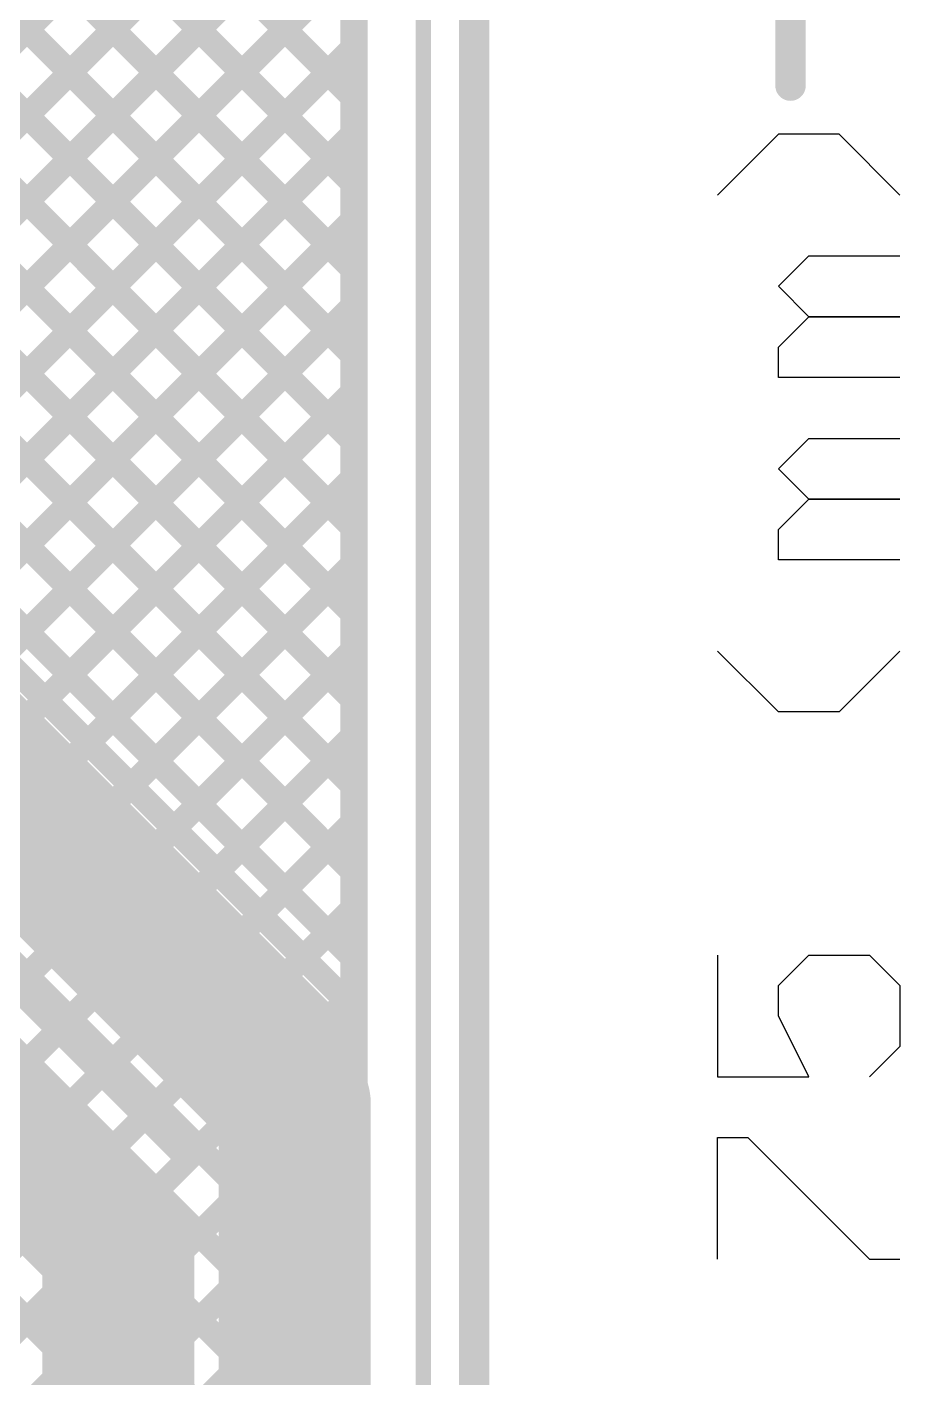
# Model space of a CAD drawing. Header units: millimetres. Extents: x 3.9 to 7.44, y 1.03 to 3.16.
# Drawn here: x 7.1559 to 7.443, y 1.876 to 2.3202 of the extents above; entities that cross this region are included whole.
import ezdxf

# ---------------------------------------------------------------- set-up
doc = ezdxf.new("R2010")
doc.units = ezdxf.units.MM
doc.header["$MEASUREMENT"] = 0
for name, color, linetype in [('BottomLayer', 5, 'Continuous'), ('Mechanical1', 6, 'Continuous'), ('Mechanical2', 216, 'Continuous'), ('TopLayer', 1, 'Continuous'), ('TopOverlay', 2, 'Continuous')]:
    doc.layers.add(name, color=color, linetype=linetype)

# ---------------------------------------------------------------- blocks, each defined once
blk = doc.blocks.new('0220164_162121_61')
at = {"layer": 'TopOverlay', "const_width": 0.005}
blk.add_lwpolyline([(0, -0.17115), (0.60485, -0.17115)], dxfattribs=at)

msp = doc.modelspace()

# ---------------------------------------------------------------- linework, layer by layer
at = {"layer": 'BottomLayer', "const_width": 0.008}
for points in [[(6.58979, 2.82888), (7.264, 2.15466)], [(6.57565, 2.81473), (7.264, 2.12638)], [(6.5615, 2.80059), (7.264, 2.09809)], [(6.54662, 2.78719), (7.264, 2.06981)], [(7.264, 1.068), (7.264, 2.6693)], [(6.83724, 2.60971), (7.264, 2.18295)], [(6.86552, 2.60971), (7.264, 2.21123)], [(6.89381, 2.60971), (7.264, 2.23952)], [(6.92209, 2.60971), (7.264, 2.2678)], [(6.95038, 2.60971), (7.264, 2.29608)], [(6.61782, 2.518), (7.264, 1.87182)], [(6.6461, 2.518), (7.264, 1.9001)], [(6.67439, 2.518), (7.264, 1.92839)], [(6.59875, 2.50878), (7.264, 1.84354)], [(6.60724, 2.47201), (7.264, 1.81525)], [(6.59884, 2.45213), (7.264, 1.78697)], [(6.868, 2.03139), (7.264, 2.42739)], [(6.89945, 2.40607), (7.264, 2.04153)], [(6.868, 2.0031), (7.264, 2.3991)], [(6.89254, 2.3847), (7.264, 2.01324)], [(6.868, 1.97482), (7.264, 2.37082)], [(6.87794, 2.37102), (7.264, 1.98496)], [(6.85513, 2.36555), (7.264, 1.95667)], [(6.868, 1.94653), (7.264, 2.34253)], [(6.868, 1.91825), (7.264, 2.31425)], [(6.868, 1.88997), (7.264, 2.28597)], [(6.868, 1.86168), (7.264, 2.25768)], [(6.868, 1.8334), (7.264, 2.2294)], [(6.868, 1.80511), (7.264, 2.20111)], [(6.87307, 1.7819), (7.264, 2.17283)], [(6.8682, 1.74875), (7.264, 2.14454)], [(6.28974, 1.142), (7.264, 2.11626)], [(6.31802, 1.142), (7.264, 2.08798)], [(6.34631, 1.142), (7.264, 2.05969)], [(6.88804, 1.65545), (7.264, 2.03141)], [(6.90937, 1.64849), (7.264, 2.00312)], [(6.92302, 1.63386), (7.264, 1.97484)], [(6.92845, 1.611), (7.264, 1.94655)], [(6.922, 1.57627), (7.264, 1.91827)], [(6.922, 1.54799), (7.264, 1.88999)]]:
    msp.add_lwpolyline(points, dxfattribs=at)
at = {"layer": 'BottomLayer', "const_width": 0.004}
for points in [[(7.262, 2.31425, 1), (7.266, 2.31425, 1)], [(7.262, 2.29608, 1), (7.266, 2.29608, 1)], [(7.262, 2.28597, 1), (7.266, 2.28597, 1)], [(7.262, 2.2678, 1), (7.266, 2.2678, 1)], [(7.262, 2.25768, 1), (7.266, 2.25768, 1)], [(7.262, 2.23952, 1), (7.266, 2.23952, 1)], [(7.262, 2.2294, 1), (7.266, 2.2294, 1)], [(7.262, 2.21123, 1), (7.266, 2.21123, 1)], [(7.262, 2.20111, 1), (7.266, 2.20111, 1)], [(7.262, 2.18295, 1), (7.266, 2.18295, 1)], [(7.262, 2.17283, 1), (7.266, 2.17283, 1)], [(7.262, 2.15466, 1), (7.266, 2.15466, 1)], [(7.262, 2.14454, 1), (7.266, 2.14454, 1)], [(7.262, 2.12638, 1), (7.266, 2.12638, 1)], [(7.262, 2.11626, 1), (7.266, 2.11626, 1)], [(7.262, 2.09809, 1), (7.266, 2.09809, 1)], [(7.262, 2.08798, 1), (7.266, 2.08798, 1)], [(7.262, 2.06981, 1), (7.266, 2.06981, 1)], [(7.262, 2.05969, 1), (7.266, 2.05969, 1)], [(7.262, 2.04153, 1), (7.266, 2.04153, 1)], [(7.262, 2.03141, 1), (7.266, 2.03141, 1)], [(7.262, 2.01324, 1), (7.266, 2.01324, 1)], [(7.262, 2.00312, 1), (7.266, 2.00312, 1)], [(7.262, 1.98496, 1), (7.266, 1.98496, 1)], [(7.262, 1.97484, 1), (7.266, 1.97484, 1)], [(7.262, 1.95667, 1), (7.266, 1.95667, 1)], [(7.262, 1.94655, 1), (7.266, 1.94655, 1)], [(7.262, 1.92839, 1), (7.266, 1.92839, 1)], [(7.262, 1.91827, 1), (7.266, 1.91827, 1)], [(7.262, 1.9001, 1), (7.266, 1.9001, 1)], [(7.262, 1.88999, 1), (7.266, 1.88999, 1)]]:
    msp.add_lwpolyline(points, format="xyb", close=True, dxfattribs=at)
at = {"layer": 'Mechanical1'}
for p, q in [((7.403, 2.28491), (7.38301, 2.26492)), ((7.423, 2.28491), (7.403, 2.28491)), ((7.44299, 2.26492), (7.423, 2.28491)), ((7.403, 2.23493), (7.413, 2.24493)), ((7.413, 2.24493), (7.44299, 2.24493)), ((7.413, 2.22493), (7.403, 2.23493)), ((7.403, 2.21494), (7.413, 2.22493)), ((7.413, 2.22493), (7.44299, 2.22493)), ((7.44299, 2.22493), (7.413, 2.22493)), ((7.403, 2.20494), (7.403, 2.21494)), ((7.44299, 2.20494), (7.403, 2.20494)), ((7.403, 2.17495), (7.413, 2.18494)), ((7.413, 2.18494), (7.44299, 2.18494)), ((7.413, 2.16495), (7.403, 2.17495)), ((7.403, 2.15495), (7.413, 2.16495)), ((7.413, 2.16495), (7.44299, 2.16495)), ((7.44299, 2.16495), (7.413, 2.16495)), ((7.403, 2.14496), (7.403, 2.15495)), ((7.44299, 2.14496), (7.403, 2.14496)), ((7.403, 2.09497), (7.38301, 2.11497)), ((7.44299, 2.11497), (7.423, 2.09497)), ((7.423, 2.09497), (7.403, 2.09497)), ((7.38301, 2.015), (7.38301, 1.97501)), ((7.403, 2.005), (7.413, 2.015)), ((7.413, 2.015), (7.43299, 2.015)), ((7.43299, 2.015), (7.44299, 2.005)), ((7.403, 1.99501), (7.403, 2.005)), ((7.44299, 2.005), (7.44299, 1.98501)), ((7.413, 1.97501), (7.403, 1.99501)), ((7.44299, 1.98501), (7.43299, 1.97501)), ((7.38301, 1.97501), (7.413, 1.97501)), ((7.38301, 1.91503), (7.38301, 1.95502)), ((7.38301, 1.95502), (7.39301, 1.95502)), ((7.39301, 1.95502), (7.43299, 1.91503)), ((7.43299, 1.91503), (7.44299, 1.91503))]:
    msp.add_line(p, q, dxfattribs=at)
at = {"layer": 'Mechanical1', "const_width": 0.01}
msp.add_lwpolyline([(7.407, 2.30091), (7.407, 3.03)], dxfattribs=at)
at = {"layer": 'Mechanical1', "const_width": 0.005}
msp.add_lwpolyline([(7.4045, 2.30091, 1), (7.4095, 2.30091, 1)], format="xyb", close=True, dxfattribs=at)
at = {"layer": 'Mechanical2', "const_width": 0.01}
msp.add_lwpolyline([(7.303, 1.032), (7.303, 2.676)], dxfattribs=at)
at = {"layer": 'TopLayer'}
for points, const_width in [([(6.8625, 2.6693), (7.263, 2.2688)], 0.008), ([(6.95003, 2.61006), (7.263, 2.29709)], 0.008), ([(7.263, 2.45261), (7.263, 1.99791)], 0.008), ([(7.0779, 2.24129), (7.263, 2.42639)], 0.008), ([(7.0779, 2.42562), (7.263, 2.24052)], 0.008), ([(7.0779, 2.213), (7.263, 2.3981)], 0.008), ([(7.0779, 2.39733), (7.263, 2.21223)], 0.008), ([(7.07701, 2.36994), (7.263, 2.18395)], 0.008), ([(7.0779, 2.18472), (7.263, 2.36982)], 0.008), ([(7.0779, 2.15643), (7.263, 2.34153)], 0.008), ([(7.0779, 2.34077), (7.263, 2.15566)], 0.008), ([(7.07141, 2.12166), (7.263, 2.31325)], 0.008), ([(7.0779, 2.31248), (7.263, 2.12738)], 0.008), ([(7.0709, 2.2912), (7.263, 2.09909)], 0.008), ([(7.0997, 2.12166), (7.263, 2.28497)], 0.008), ([(7.0779, 2.25591), (7.263, 2.07081)], 0.008), ([(7.12781, 2.12149), (7.263, 2.25668)], 0.008), ([(7.0779, 2.22763), (7.263, 2.04253)], 0.008), ([(7.14768, 2.11307), (7.263, 2.2284)], 0.008), ([(7.06479, 2.21246), (7.263, 2.01424)], 0.008), ([(7.1619, 2.09901), (7.263, 2.20011)], 0.008), ([(7.17604, 2.08487), (7.263, 2.17183)], 0.008), ([(7.19018, 2.07073), (7.263, 2.14354)], 0.008), ([(7.20433, 2.05659), (7.263, 2.11526)], 0.008), ([(7.14984, 2.11107), (7.263, 1.99791)], 0.008), ([(7.12434, 2.08566), (7.244, 1.966)], 0.05), ([(7.21847, 2.04244), (7.263, 2.08698)], 0.008), ([(7.23261, 2.0283), (7.263, 2.05869)], 0.008), ([(7.10943, 2.04966), (7.208, 1.95109)], 0.008), ([(7.12458, 2.03233), (7.208, 1.94891)], 0.008), ([(7.09908, 2.00692), (7.186, 1.92)], 0.05), ([(7.24675, 2.01416), (7.263, 2.03041)], 0.008), ([(7.244, 1.651), (7.244, 1.966)], 0.05), ([(7.186, 1.699), (7.186, 1.92)], 0.05)]:
    msp.add_lwpolyline(points, dxfattribs=dict(at, const_width=const_width))
for points, const_width in [([(7.261, 2.31325, 1), (7.265, 2.31325, 1)], 0.004), ([(7.261, 2.29709, 1), (7.265, 2.29709, 1)], 0.004), ([(7.261, 2.28497, 1), (7.265, 2.28497, 1)], 0.004), ([(7.261, 2.2688, 1), (7.265, 2.2688, 1)], 0.004), ([(7.261, 2.25668, 1), (7.265, 2.25668, 1)], 0.004), ([(7.261, 2.24052, 1), (7.265, 2.24052, 1)], 0.004), ([(7.261, 2.2284, 1), (7.265, 2.2284, 1)], 0.004), ([(7.261, 2.21223, 1), (7.265, 2.21223, 1)], 0.004), ([(7.261, 2.20011, 1), (7.265, 2.20011, 1)], 0.004), ([(7.261, 2.18395, 1), (7.265, 2.18395, 1)], 0.004), ([(7.261, 2.17183, 1), (7.265, 2.17183, 1)], 0.004), ([(7.261, 2.15566, 1), (7.265, 2.15566, 1)], 0.004), ([(7.261, 2.14354, 1), (7.265, 2.14354, 1)], 0.004), ([(7.261, 2.12738, 1), (7.265, 2.12738, 1)], 0.004), ([(7.261, 2.11526, 1), (7.265, 2.11526, 1)], 0.004), ([(7.1599, 2.09901, 1), (7.1639, 2.09901, 1)], 0.004), ([(7.261, 2.09909, 1), (7.265, 2.09909, 1)], 0.004), ([(7.17404, 2.08487, 1), (7.17804, 2.08487, 1)], 0.004), ([(7.261, 2.08698, 1), (7.265, 2.08698, 1)], 0.004), ([(7.18818, 2.07073, 1), (7.19218, 2.07073, 1)], 0.004), ([(7.261, 2.07081, 1), (7.265, 2.07081, 1)], 0.004), ([(7.261, 2.05869, 1), (7.265, 2.05869, 1)], 0.004), ([(7.20233, 2.05659, 1), (7.20633, 2.05659, 1)], 0.004), ([(7.21647, 2.04244, 1), (7.22047, 2.04244, 1)], 0.004), ([(7.261, 2.04253, 1), (7.265, 2.04253, 1)], 0.004), ([(7.23061, 2.0283, 1), (7.23461, 2.0283, 1)], 0.004), ([(7.261, 2.03041, 1), (7.265, 2.03041, 1)], 0.004), ([(7.24475, 2.01416, 1), (7.24875, 2.01416, 1)], 0.004), ([(7.261, 2.01424, 1), (7.265, 2.01424, 1)], 0.004), ([(7.261, 1.99791, 1), (7.265, 1.99791, 1)], 0.004), ([(7.261, 1.99791, 1), (7.265, 1.99791, 1)], 0.004), ([(7.2315, 1.966, 1), (7.2565, 1.966, 1)], 0.025), ([(7.2315, 1.966, 1), (7.2565, 1.966, 1)], 0.025), ([(7.206, 1.95109, 1), (7.21, 1.95109, 1)], 0.004), ([(7.206, 1.94891, 1), (7.21, 1.94891, 1)], 0.004), ([(7.1735, 1.92, 1), (7.1985, 1.92, 1)], 0.025), ([(7.1735, 1.92, 1), (7.1985, 1.92, 1)], 0.025)]:
    msp.add_lwpolyline(points, format="xyb", close=True, dxfattribs=dict(at, const_width=const_width))

# ---------------------------------------------------------------- block references
at = {"rotation": 90}
msp.add_blockref('0220164_162121_61', (7.11513, 1.81007), dxfattribs=at)

doc.saveas('drawing.dxf')
